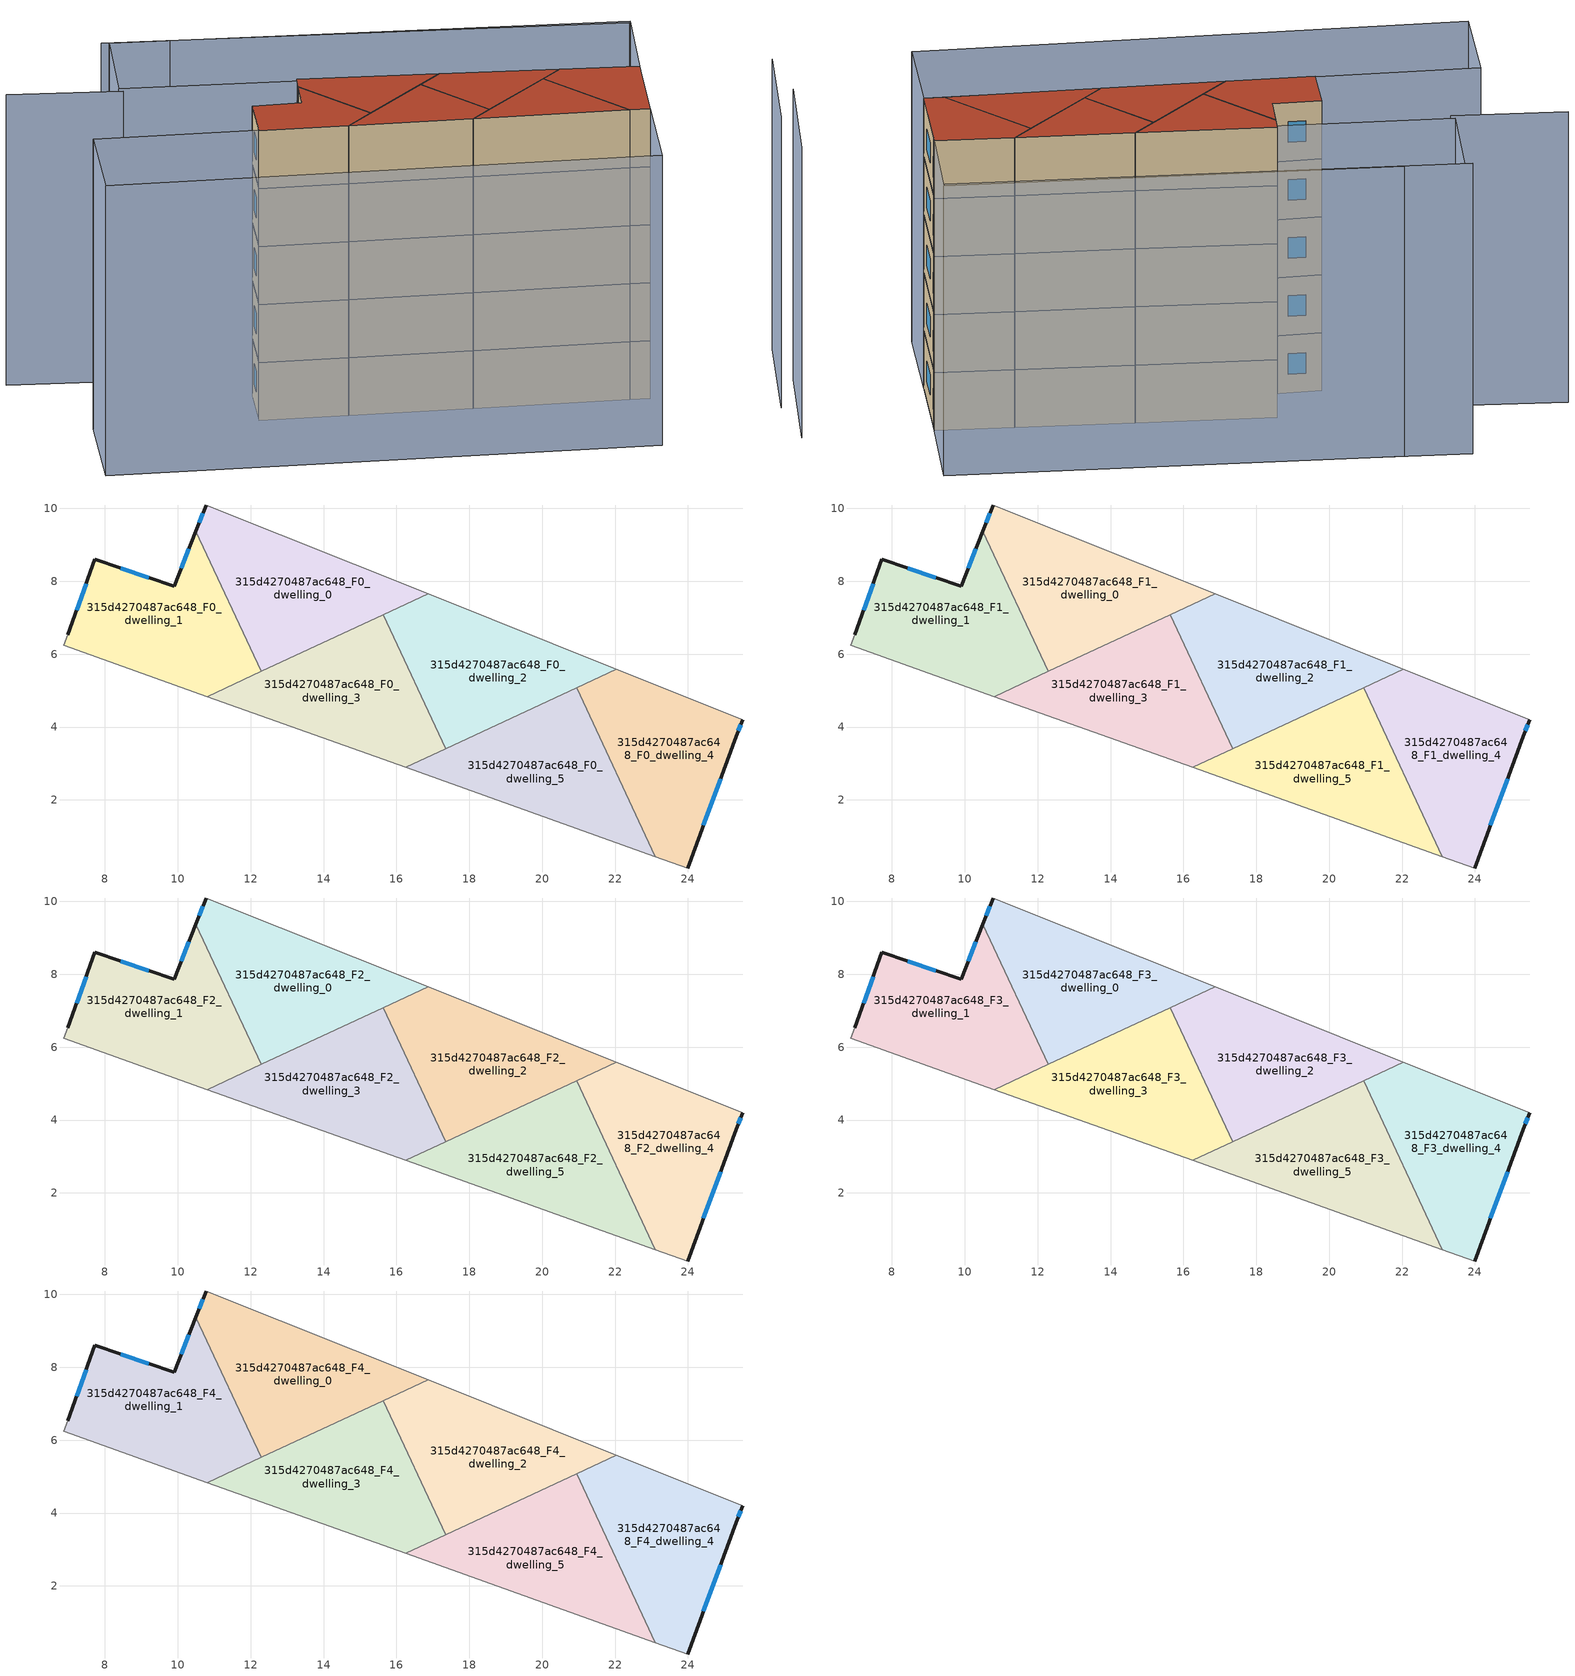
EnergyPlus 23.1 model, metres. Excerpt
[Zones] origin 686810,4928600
315d4270487ac648_F0_dwelling_0
 floor ground (EU_floor_Construction): 16.87,7.66 12.29,5.53 10.5,9.38 10.78,10.09 z0
 wall outside (EU_wall_Construction): 10.78,10.09 10.5,9.38 z0:3
 wall to 315d4270487ac648_F0_dwelling_1 (EU_wall_Construction): 10.5,9.38 12.29,5.53 z0:3
 wall adiabatic (EU_wall_Construction): 16.87,7.66 10.78,10.09 z0:3
 wall to 315d4270487ac648_F0_dwelling_3 (EU_wall_Construction): 12.29,5.53 15.64,7.08 z0:3
 wall to 315d4270487ac648_F0_dwelling_2 (EU_wall_Construction): 15.64,7.08 16.87,7.66 z0:3
 window (EU_Window_Construction): 10.69,9.86 10.59,9.61 z0.97:2.03
315d4270487ac648_F0_dwelling_1
 floor ground (EU_floor_Construction): 10.5,9.38 12.29,5.53 10.81,4.84 6.88,6.24 6.99,6.53 7.73,8.6 9.91,7.86 z0
 wall outside (EU_wall_Construction): 10.5,9.38 9.91,7.86 7.73,8.6 6.99,6.53 z0:3
 wall adiabatic (EU_wall_Construction): 6.99,6.53 6.88,6.24 10.81,4.84 z0:3
 wall to 315d4270487ac648_F0_dwelling_3 (EU_wall_Construction): 10.81,4.84 12.29,5.52 z0:3
 window (EU_Window_Construction): 7.49,7.93 7.23,7.2 / 9.2,8.1 8.43,8.36 / 10.31,8.89 10.1,8.35 z0.97:2.03
315d4270487ac648_F0_dwelling_2
 floor ground (EU_floor_Construction): 22.04,5.59 17.35,3.41 15.64,7.08 16.87,7.66 z0
 wall adiabatic (EU_wall_Construction): 22.04,5.59 16.87,7.66 z0:3
 wall to 315d4270487ac648_F0_dwelling_3 (EU_wall_Construction): 15.64,7.08 17.35,3.41 z0:3
 wall to 315d4270487ac648_F0_dwelling_5 (EU_wall_Construction): 17.35,3.41 20.95,5.08 z0:3
 wall to 315d4270487ac648_F0_dwelling_4 (EU_wall_Construction): 20.95,5.08 22.04,5.59 z0:3
315d4270487ac648_F0_dwelling_3
 floor ground (EU_floor_Construction): 15.64,7.08 17.35,3.41 16.25,2.89 10.81,4.84 z0
 wall adiabatic (EU_wall_Construction): 10.81,4.84 16.25,2.89 z0:3
 wall to 315d4270487ac648_F0_dwelling_5 (EU_wall_Construction): 16.25,2.89 17.35,3.4 z0:3
315d4270487ac648_F0_dwelling_4
 floor ground (EU_floor_Construction): 25.5,4.2 25.33,3.75 23.99,0.13 23.11,0.45 20.95,5.08 22.04,5.59 z0
 wall outside (EU_wall_Construction): 23.99,0.13 25.33,3.75 25.5,4.2 z0:3
 wall to 315d4270487ac648_F0_dwelling_5 (EU_wall_Construction): 20.95,5.08 23.11,0.45 z0:3
 wall adiabatic (EU_wall_Construction): 25.5,4.2 22.04,5.59 / 23.11,0.45 23.99,0.13 z0:3
 window (EU_Window_Construction): 25.38,3.9 25.44,4.06 / 24.42,1.31 24.89,2.58 z0.97:2.03
315d4270487ac648_F0_dwelling_5
 floor ground (EU_floor_Construction): 20.95,5.08 23.11,0.45 16.25,2.89 z0
 wall adiabatic (EU_wall_Construction): 16.25,2.89 23.11,0.45 z0:3
315d4270487ac648_F1_dwelling_0
 floor to 315d4270487ac648_F0_dwelling_0 (EU_floor_Construction): 16.87,7.66 12.29,5.53 10.5,9.38 10.78,10.09 z3
 wall outside (EU_wall_Construction): 10.78,10.09 10.5,9.38 z3:6
 wall to 315d4270487ac648_F1_dwelling_1 (EU_wall_Construction): 10.5,9.38 12.29,5.53 z3:6
 wall adiabatic (EU_wall_Construction): 16.87,7.66 10.78,10.09 z3:6
 wall to 315d4270487ac648_F1_dwelling_3 (EU_wall_Construction): 12.29,5.53 15.64,7.08 z3:6
 wall to 315d4270487ac648_F1_dwelling_2 (EU_wall_Construction): 15.64,7.08 16.87,7.66 z3:6
 window (EU_Window_Construction): 10.69,9.86 10.59,9.61 z3.97:5.03
315d4270487ac648_F1_dwelling_1
 floor to 315d4270487ac648_F0_dwelling_1 (EU_floor_Construction): 10.5,9.38 12.29,5.53 10.81,4.84 6.88,6.24 6.99,6.53 7.73,8.6 9.91,7.86 z3
 wall outside (EU_wall_Construction): 10.5,9.38 9.91,7.86 7.73,8.6 6.99,6.53 z3:6
 wall adiabatic (EU_wall_Construction): 6.99,6.53 6.88,6.24 10.81,4.84 z3:6
 wall to 315d4270487ac648_F1_dwelling_3 (EU_wall_Construction): 10.81,4.84 12.29,5.52 z3:6
 window (EU_Window_Construction): 7.49,7.93 7.23,7.2 / 9.2,8.1 8.43,8.36 / 10.31,8.89 10.1,8.35 z3.97:5.03
315d4270487ac648_F1_dwelling_2
 floor to 315d4270487ac648_F0_dwelling_2 (EU_floor_Construction): 22.04,5.59 17.35,3.41 15.64,7.08 16.87,7.66 z3
 wall adiabatic (EU_wall_Construction): 22.04,5.59 16.87,7.66 z3:6
 wall to 315d4270487ac648_F1_dwelling_3 (EU_wall_Construction): 15.64,7.08 17.35,3.41 z3:6
 wall to 315d4270487ac648_F1_dwelling_5 (EU_wall_Construction): 17.35,3.41 20.95,5.08 z3:6
 wall to 315d4270487ac648_F1_dwelling_4 (EU_wall_Construction): 20.95,5.08 22.04,5.59 z3:6
315d4270487ac648_F1_dwelling_3
 floor to 315d4270487ac648_F0_dwelling_3 (EU_floor_Construction): 15.64,7.08 17.35,3.41 16.25,2.89 10.81,4.84 z3
 wall adiabatic (EU_wall_Construction): 10.81,4.84 16.25,2.89 z3:6
 wall to 315d4270487ac648_F1_dwelling_5 (EU_wall_Construction): 16.25,2.89 17.35,3.4 z3:6
315d4270487ac648_F1_dwelling_4
 floor to 315d4270487ac648_F0_dwelling_4 (EU_floor_Construction): 25.5,4.2 25.33,3.75 23.99,0.13 23.11,0.45 20.95,5.08 22.04,5.59 z3
 wall outside (EU_wall_Construction): 23.99,0.13 25.33,3.75 25.5,4.2 z3:6
 wall to 315d4270487ac648_F1_dwelling_5 (EU_wall_Construction): 20.95,5.08 23.11,0.45 z3:6
 wall adiabatic (EU_wall_Construction): 25.5,4.2 22.04,5.59 / 23.11,0.45 23.99,0.13 z3:6
 window (EU_Window_Construction): 25.38,3.9 25.44,4.06 / 24.42,1.31 24.89,2.58 z3.97:5.03
315d4270487ac648_F1_dwelling_5
 floor to 315d4270487ac648_F0_dwelling_5 (EU_floor_Construction): 20.95,5.08 23.11,0.45 16.25,2.89 z3
 wall adiabatic (EU_wall_Construction): 16.25,2.89 23.11,0.45 z3:6
315d4270487ac648_F2_dwelling_0
 floor to 315d4270487ac648_F1_dwelling_0 (EU_floor_Construction): 16.87,7.66 12.29,5.53 10.5,9.38 10.78,10.09 z6
 wall outside (EU_wall_Construction): 10.78,10.09 10.5,9.38 z6:9
 wall to 315d4270487ac648_F2_dwelling_1 (EU_wall_Construction): 10.5,9.38 12.29,5.53 z6:9
 wall adiabatic (EU_wall_Construction): 16.87,7.66 10.78,10.09 z6:9
 wall to 315d4270487ac648_F2_dwelling_3 (EU_wall_Construction): 12.29,5.53 15.64,7.08 z6:9
 wall to 315d4270487ac648_F2_dwelling_2 (EU_wall_Construction): 15.64,7.08 16.87,7.66 z6:9
 window (EU_Window_Construction): 10.69,9.86 10.59,9.61 z6.97:8.03
315d4270487ac648_F2_dwelling_1
 floor to 315d4270487ac648_F1_dwelling_1 (EU_floor_Construction): 10.5,9.38 12.29,5.53 10.81,4.84 6.88,6.24 6.99,6.53 7.73,8.6 9.91,7.86 z6
 wall outside (EU_wall_Construction): 10.5,9.38 9.91,7.86 7.73,8.6 6.99,6.53 z6:9
 wall adiabatic (EU_wall_Construction): 6.99,6.53 6.88,6.24 10.81,4.84 z6:9
 wall to 315d4270487ac648_F2_dwelling_3 (EU_wall_Construction): 10.81,4.84 12.29,5.52 z6:9
 window (EU_Window_Construction): 7.49,7.93 7.23,7.2 / 9.2,8.1 8.43,8.36 / 10.31,8.89 10.1,8.35 z6.97:8.03
315d4270487ac648_F2_dwelling_2
 floor to 315d4270487ac648_F1_dwelling_2 (EU_floor_Construction): 22.04,5.59 17.35,3.41 15.64,7.08 16.87,7.66 z6
 wall adiabatic (EU_wall_Construction): 22.04,5.59 16.87,7.66 z6:9
 wall to 315d4270487ac648_F2_dwelling_3 (EU_wall_Construction): 15.64,7.08 17.35,3.41 z6:9
 wall to 315d4270487ac648_F2_dwelling_5 (EU_wall_Construction): 17.35,3.41 20.95,5.08 z6:9
 wall to 315d4270487ac648_F2_dwelling_4 (EU_wall_Construction): 20.95,5.08 22.04,5.59 z6:9
315d4270487ac648_F2_dwelling_3
 floor to 315d4270487ac648_F1_dwelling_3 (EU_floor_Construction): 15.64,7.08 17.35,3.41 16.25,2.89 10.81,4.84 z6
 wall adiabatic (EU_wall_Construction): 10.81,4.84 16.25,2.89 z6:9
 wall to 315d4270487ac648_F2_dwelling_5 (EU_wall_Construction): 16.25,2.89 17.35,3.4 z6:9
315d4270487ac648_F2_dwelling_4
 floor to 315d4270487ac648_F1_dwelling_4 (EU_floor_Construction): 25.5,4.2 25.33,3.75 23.99,0.13 23.11,0.45 20.95,5.08 22.04,5.59 z6
 wall outside (EU_wall_Construction): 23.99,0.13 25.33,3.75 25.5,4.2 z6:9
 wall to 315d4270487ac648_F2_dwelling_5 (EU_wall_Construction): 20.95,5.08 23.11,0.45 z6:9
 wall adiabatic (EU_wall_Construction): 25.5,4.2 22.04,5.59 / 23.11,0.45 23.99,0.13 z6:9
 window (EU_Window_Construction): 25.38,3.9 25.44,4.06 / 24.42,1.31 24.89,2.58 z6.97:8.03
315d4270487ac648_F2_dwelling_5
 floor to 315d4270487ac648_F1_dwelling_5 (EU_floor_Construction): 20.95,5.08 23.11,0.45 16.25,2.89 z6
 wall adiabatic (EU_wall_Construction): 16.25,2.89 23.11,0.45 z6:9
315d4270487ac648_F3_dwelling_0
 floor to 315d4270487ac648_F2_dwelling_0 (EU_floor_Construction): 16.87,7.66 12.29,5.53 10.5,9.38 10.78,10.09 z9
 wall outside (EU_wall_Construction): 10.78,10.09 10.5,9.38 z9:12
 wall to 315d4270487ac648_F3_dwelling_1 (EU_wall_Construction): 10.5,9.38 12.29,5.53 z9:12
 wall adiabatic (EU_wall_Construction): 16.87,7.66 10.78,10.09 z9:12
 wall to 315d4270487ac648_F3_dwelling_3 (EU_wall_Construction): 12.29,5.53 15.64,7.08 z9:12
 wall to 315d4270487ac648_F3_dwelling_2 (EU_wall_Construction): 15.64,7.08 16.87,7.66 z9:12
 window (EU_Window_Construction): 10.69,9.86 10.59,9.61 z9.97:11.03
315d4270487ac648_F3_dwelling_1
 floor to 315d4270487ac648_F2_dwelling_1 (EU_floor_Construction): 10.5,9.38 12.29,5.53 10.81,4.84 6.88,6.24 6.99,6.53 7.73,8.6 9.91,7.86 z9
 wall outside (EU_wall_Construction): 10.5,9.38 9.91,7.86 7.73,8.6 6.99,6.53 z9:12
 wall adiabatic (EU_wall_Construction): 6.99,6.53 6.88,6.24 10.81,4.84 z9:12
 wall to 315d4270487ac648_F3_dwelling_3 (EU_wall_Construction): 10.81,4.84 12.29,5.52 z9:12
 window (EU_Window_Construction): 7.49,7.93 7.23,7.2 / 9.2,8.1 8.43,8.36 / 10.31,8.89 10.1,8.35 z9.97:11.03
315d4270487ac648_F3_dwelling_2
 floor to 315d4270487ac648_F2_dwelling_2 (EU_floor_Construction): 22.04,5.59 17.35,3.41 15.64,7.08 16.87,7.66 z9
 wall adiabatic (EU_wall_Construction): 22.04,5.59 16.87,7.66 z9:12
 wall to 315d4270487ac648_F3_dwelling_3 (EU_wall_Construction): 15.64,7.08 17.35,3.41 z9:12
 wall to 315d4270487ac648_F3_dwelling_5 (EU_wall_Construction): 17.35,3.41 20.95,5.08 z9:12
 wall to 315d4270487ac648_F3_dwelling_4 (EU_wall_Construction): 20.95,5.08 22.04,5.59 z9:12
315d4270487ac648_F3_dwelling_3
 floor to 315d4270487ac648_F2_dwelling_3 (EU_floor_Construction): 15.64,7.08 17.35,3.41 16.25,2.89 10.81,4.84 z9
 wall adiabatic (EU_wall_Construction): 10.81,4.84 16.25,2.89 z9:12
 wall to 315d4270487ac648_F3_dwelling_5 (EU_wall_Construction): 16.25,2.89 17.35,3.4 z9:12
315d4270487ac648_F3_dwelling_4
 floor to 315d4270487ac648_F2_dwelling_4 (EU_floor_Construction): 25.5,4.2 25.33,3.75 23.99,0.13 23.11,0.45 20.95,5.08 22.04,5.59 z9
 wall outside (EU_wall_Construction): 23.99,0.13 25.33,3.75 25.5,4.2 z9:12
 wall to 315d4270487ac648_F3_dwelling_5 (EU_wall_Construction): 20.95,5.08 23.11,0.45 z9:12
 wall adiabatic (EU_wall_Construction): 25.5,4.2 22.04,5.59 / 23.11,0.45 23.99,0.13 z9:12
 window (EU_Window_Construction): 25.38,3.9 25.44,4.06 / 24.42,1.31 24.89,2.58 z9.97:11.03
315d4270487ac648_F3_dwelling_5
 floor to 315d4270487ac648_F2_dwelling_5 (EU_floor_Construction): 20.95,5.08 23.11,0.45 16.25,2.89 z9
 wall adiabatic (EU_wall_Construction): 16.25,2.89 23.11,0.45 z9:12
315d4270487ac648_F4_dwelling_0
 floor to 315d4270487ac648_F3_dwelling_0 (EU_floor_Construction): 16.87,7.66 12.29,5.53 10.5,9.38 10.78,10.09 z12
 wall outside (EU_wall_Construction): 10.78,10.09 10.5,9.38 z12:15
 wall to 315d4270487ac648_F4_dwelling_1 (EU_wall_Construction): 10.5,9.38 12.29,5.53 z12:15
 wall adiabatic (EU_wall_Construction): 16.87,7.66 10.78,10.09 z12:15
 wall to 315d4270487ac648_F4_dwelling_3 (EU_wall_Construction): 12.29,5.53 15.64,7.08 z12:15
 wall to 315d4270487ac648_F4_dwelling_2 (EU_wall_Construction): 15.64,7.08 16.87,7.66 z12:15
 window (EU_Window_Construction): 10.69,9.86 10.59,9.61 z12.97:14.03
 roof outside (EU_roof_Construction): 16.87,7.66 10.78,10.09 10.5,9.38 12.29,5.53 z15
315d4270487ac648_F4_dwelling_1
 floor to 315d4270487ac648_F3_dwelling_1 (EU_floor_Construction): 10.5,9.38 12.29,5.53 10.81,4.84 6.88,6.24 6.99,6.53 7.73,8.6 9.91,7.86 z12
 wall outside (EU_wall_Construction): 10.5,9.38 9.91,7.86 7.73,8.6 6.99,6.53 z12:15
 wall adiabatic (EU_wall_Construction): 6.99,6.53 6.88,6.24 10.81,4.84 z12:15
 wall to 315d4270487ac648_F4_dwelling_3 (EU_wall_Construction): 10.81,4.84 12.29,5.52 z12:15
 window (EU_Window_Construction): 7.49,7.93 7.23,7.2 / 9.2,8.1 8.43,8.36 / 10.31,8.89 10.1,8.35 z12.97:14.03
 roof outside (EU_roof_Construction): 12.29,5.53 10.5,9.38 9.91,7.86 7.73,8.6 6.99,6.53 6.88,6.24 10.81,4.84 z15
315d4270487ac648_F4_dwelling_2
 floor to 315d4270487ac648_F3_dwelling_2 (EU_floor_Construction): 22.04,5.59 17.35,3.41 15.64,7.08 16.87,7.66 z12
 wall adiabatic (EU_wall_Construction): 22.04,5.59 16.87,7.66 z12:15
 wall to 315d4270487ac648_F4_dwelling_3 (EU_wall_Construction): 15.64,7.08 17.35,3.41 z12:15
 wall to 315d4270487ac648_F4_dwelling_5 (EU_wall_Construction): 17.35,3.41 20.95,5.08 z12:15
 wall to 315d4270487ac648_F4_dwelling_4 (EU_wall_Construction): 20.95,5.08 22.04,5.59 z12:15
 roof outside (EU_roof_Construction): 22.04,5.59 16.87,7.66 15.64,7.08 17.35,3.41 z15
315d4270487ac648_F4_dwelling_3
 floor to 315d4270487ac648_F3_dwelling_3 (EU_floor_Construction): 15.64,7.08 17.35,3.41 16.25,2.89 10.81,4.84 z12
 wall adiabatic (EU_wall_Construction): 10.81,4.84 16.25,2.89 z12:15
 wall to 315d4270487ac648_F4_dwelling_5 (EU_wall_Construction): 16.25,2.89 17.35,3.4 z12:15
 roof outside (EU_roof_Construction): 17.35,3.41 15.64,7.08 10.81,4.84 16.25,2.89 z15
315d4270487ac648_F4_dwelling_4
 floor to 315d4270487ac648_F3_dwelling_4 (EU_floor_Construction): 25.5,4.2 25.33,3.75 23.99,0.13 23.11,0.45 20.95,5.08 22.04,5.59 z12
 wall outside (EU_wall_Construction): 23.99,0.13 25.33,3.75 25.5,4.2 z12:15
 wall to 315d4270487ac648_F4_dwelling_5 (EU_wall_Construction): 20.95,5.08 23.11,0.45 z12:15
 wall adiabatic (EU_wall_Construction): 25.5,4.2 22.04,5.59 / 23.11,0.45 23.99,0.13 z12:15
 window (EU_Window_Construction): 25.38,3.9 25.44,4.06 / 24.42,1.31 24.89,2.58 z12.97:14.03
 roof outside (EU_roof_Construction): 23.99,0.13 25.33,3.75 25.5,4.2 22.04,5.59 20.95,5.08 23.11,0.45 z15
315d4270487ac648_F4_dwelling_5
 floor to 315d4270487ac648_F3_dwelling_5 (EU_floor_Construction): 20.95,5.08 23.11,0.45 16.25,2.89 z12
 wall adiabatic (EU_wall_Construction): 16.25,2.89 23.11,0.45 z12:15
 roof outside (EU_roof_Construction): 23.11,0.45 20.95,5.08 16.25,2.89 z15
shading: 28.98,-3.36 31.27,2.09 / 27.03,8.35 4.37,17.39 / 3.09,12.62 -1.91,14.69 / -0.34,8.86 23.99,0.13 / 23.99,0.13 22.39,-4.33 / 22.39,-4.33 -1.94,4.4 / -1.94,4.4 -0.34,8.86 / 25.5,4.2 3.02,12.95 / 3.02,12.95 4.69,17.24 / 4.69,17.24 27.17,8.49 / 27.17,8.49 25.5,4.2 z0:15
[Building]
EU S2 Campaign: North Axis=0; Terrain=City; Solar Distribution=FullExterior
[Site:Location]
Bologna: Latitude=44.5; Longitude=11.25; Time Zone=1; Elevation=37
[SizingPeriod:WeatherFileDays]
AnnualSizingPeriod: Begin Month=1; Begin Day of Month=1; End Month=12; End Day of Month=31; Day of Week for Start Day=Monday; Use Weather File Daylight Saving Period=No; Use Weather File Rain and Snow Indicators=No
[MATERIAL]
EU_InternalMass_Material: Roughness=MediumRough; Thickness=0.1; Conductivity=1; Density=1800; Specific Heat=900; Thermal Absorptance=0.9; Solar Absorptance=0.7; Visible Absorptance=0.7
[MATERIAL:NOMASS] Roughness=MediumRough; Thermal Absorptance=0.9; Solar Absorptance=0.7; Visible Absorptance=0.7
Name | Thermal Resistance
EU_wall_NoMass | 0.779417
EU_roof_NoMass | 0.435466
EU_floor_NoMass | 0.588222
[WINDOWMATERIAL:SIMPLEGLAZINGSYSTEM]
EU_Window_SimpleGlazing: UFactor=5.16242; Solar Heat Gain Coefficient=0.85; Visible Transmittance=0.85
[CONSTRUCTION]
EU_wall_Construction: EU_wall_NoMass
EU_roof_Construction: EU_roof_NoMass
EU_floor_Construction: EU_floor_NoMass
EU_InternalMass_Construction: EU_InternalMass_Material
EU_Window_Construction: EU_Window_SimpleGlazing
[ZONE] Type=1; Multiplier=1; Ceiling Height=autocalculate; Floor Area=autocalculate; Part of Total Floor Area=Yes
Name | Volume
315d4270487ac648_F0_dwelling_0; 315d4270487ac648_F1_dwelling_0; 315d4270487ac648_F2_dwelling_0; 315d4270487ac648_F3_dwelling_0; 315d4270487ac648_F4_dwelling_0 | 39.7251
315d4270487ac648_F0_dwelling_1; 315d4270487ac648_F1_dwelling_1; 315d4270487ac648_F2_dwelling_1; 315d4270487ac648_F3_dwelling_1; 315d4270487ac648_F4_dwelling_1 | 39.728
315d4270487ac648_F0_dwelling_2; 315d4270487ac648_F1_dwelling_2; 315d4270487ac648_F2_dwelling_2; 315d4270487ac648_F3_dwelling_2; 315d4270487ac648_F4_dwelling_2 | 39.7332
315d4270487ac648_F0_dwelling_3; 315d4270487ac648_F1_dwelling_3; 315d4270487ac648_F2_dwelling_3; 315d4270487ac648_F3_dwelling_3; 315d4270487ac648_F4_dwelling_3 | 39.72
315d4270487ac648_F0_dwelling_4; 315d4270487ac648_F1_dwelling_4; 315d4270487ac648_F2_dwelling_4; 315d4270487ac648_F3_dwelling_4; 315d4270487ac648_F4_dwelling_4 | 39.7178
315d4270487ac648_F0_dwelling_5; 315d4270487ac648_F1_dwelling_5; 315d4270487ac648_F2_dwelling_5; 315d4270487ac648_F3_dwelling_5; 315d4270487ac648_F4_dwelling_5 | 39.7214
[INTERNALMASS] Construction=EU_InternalMass_Construction
Name | Zone or ZoneList | Surface Area
315d4270487ac648_F0_dwelling_0_EU_InternalMass | 315d4270487ac648_F0_dwelling_0 | 13.2416
315d4270487ac648_F0_dwelling_1_EU_InternalMass | 315d4270487ac648_F0_dwelling_1 | 13.2426
315d4270487ac648_F0_dwelling_2_EU_InternalMass | 315d4270487ac648_F0_dwelling_2 | 13.2441
315d4270487ac648_F0_dwelling_3_EU_InternalMass | 315d4270487ac648_F0_dwelling_3 | 13.2402
315d4270487ac648_F0_dwelling_4_EU_InternalMass | 315d4270487ac648_F0_dwelling_4 | 13.2391
315d4270487ac648_F0_dwelling_5_EU_InternalMass | 315d4270487ac648_F0_dwelling_5 | 13.2407
315d4270487ac648_F1_dwelling_0_EU_InternalMass | 315d4270487ac648_F1_dwelling_0 | 13.2416
315d4270487ac648_F1_dwelling_1_EU_InternalMass | 315d4270487ac648_F1_dwelling_1 | 13.2426
315d4270487ac648_F1_dwelling_2_EU_InternalMass | 315d4270487ac648_F1_dwelling_2 | 13.2441
315d4270487ac648_F1_dwelling_3_EU_InternalMass | 315d4270487ac648_F1_dwelling_3 | 13.2402
315d4270487ac648_F1_dwelling_4_EU_InternalMass | 315d4270487ac648_F1_dwelling_4 | 13.2391
315d4270487ac648_F1_dwelling_5_EU_InternalMass | 315d4270487ac648_F1_dwelling_5 | 13.2407
315d4270487ac648_F2_dwelling_0_EU_InternalMass | 315d4270487ac648_F2_dwelling_0 | 13.2416
315d4270487ac648_F2_dwelling_1_EU_InternalMass | 315d4270487ac648_F2_dwelling_1 | 13.2426
315d4270487ac648_F2_dwelling_2_EU_InternalMass | 315d4270487ac648_F2_dwelling_2 | 13.2441
315d4270487ac648_F2_dwelling_3_EU_InternalMass | 315d4270487ac648_F2_dwelling_3 | 13.2402
315d4270487ac648_F2_dwelling_4_EU_InternalMass | 315d4270487ac648_F2_dwelling_4 | 13.2391
315d4270487ac648_F2_dwelling_5_EU_InternalMass | 315d4270487ac648_F2_dwelling_5 | 13.2407
315d4270487ac648_F3_dwelling_0_EU_InternalMass | 315d4270487ac648_F3_dwelling_0 | 13.2416
315d4270487ac648_F3_dwelling_1_EU_InternalMass | 315d4270487ac648_F3_dwelling_1 | 13.2426
315d4270487ac648_F3_dwelling_2_EU_InternalMass | 315d4270487ac648_F3_dwelling_2 | 13.2441
315d4270487ac648_F3_dwelling_3_EU_InternalMass | 315d4270487ac648_F3_dwelling_3 | 13.2402
315d4270487ac648_F3_dwelling_4_EU_InternalMass | 315d4270487ac648_F3_dwelling_4 | 13.2391
315d4270487ac648_F3_dwelling_5_EU_InternalMass | 315d4270487ac648_F3_dwelling_5 | 13.2407
315d4270487ac648_F4_dwelling_0_EU_InternalMass | 315d4270487ac648_F4_dwelling_0 | 13.2416
315d4270487ac648_F4_dwelling_1_EU_InternalMass | 315d4270487ac648_F4_dwelling_1 | 13.2426
315d4270487ac648_F4_dwelling_2_EU_InternalMass | 315d4270487ac648_F4_dwelling_2 | 13.2441
315d4270487ac648_F4_dwelling_3_EU_InternalMass | 315d4270487ac648_F4_dwelling_3 | 13.2402
315d4270487ac648_F4_dwelling_4_EU_InternalMass | 315d4270487ac648_F4_dwelling_4 | 13.2391
315d4270487ac648_F4_dwelling_5_EU_InternalMass | 315d4270487ac648_F4_dwelling_5 | 13.2407
[OTHEREQUIPMENT] Fuel Type=Electricity; Design Level Calculation Method=Watts/Area; Power per Zone Floor Area=1; Fraction Latent=0; Fraction Radiant=0; Fraction Lost=0; Carbon Dioxide Generation Rate=0; EndUse Subcategory=EU_Step8_InternalGains
Name | Zone or ZoneList or Space or SpaceList | Schedule
EU_Step8_InternalGain_315d4270487ac648_F0_dwelling_0_f000 | 315d4270487ac648_F0_dwelling_0 | EU_Step8_GainSchedule_315d4270487ac648_F0_dwelling_0_f000
EU_Step8_InternalGain_315d4270487ac648_F0_dwelling_1_f000 | 315d4270487ac648_F0_dwelling_1 | EU_Step8_GainSchedule_315d4270487ac648_F0_dwelling_1_f000
EU_Step8_InternalGain_315d4270487ac648_F0_dwelling_2_f000 | 315d4270487ac648_F0_dwelling_2 | EU_Step8_GainSchedule_315d4270487ac648_F0_dwelling_2_f000
EU_Step8_InternalGain_315d4270487ac648_F0_dwelling_3_f000 | 315d4270487ac648_F0_dwelling_3 | EU_Step8_GainSchedule_315d4270487ac648_F0_dwelling_3_f000
EU_Step8_InternalGain_315d4270487ac648_F0_dwelling_4_f000 | 315d4270487ac648_F0_dwelling_4 | EU_Step8_GainSchedule_315d4270487ac648_F0_dwelling_4_f000
EU_Step8_InternalGain_315d4270487ac648_F0_dwelling_5_f000 | 315d4270487ac648_F0_dwelling_5 | EU_Step8_GainSchedule_315d4270487ac648_F0_dwelling_5_f000
EU_Step8_InternalGain_315d4270487ac648_F1_dwelling_0_f000 | 315d4270487ac648_F1_dwelling_0 | EU_Step8_GainSchedule_315d4270487ac648_F1_dwelling_0_f000
EU_Step8_InternalGain_315d4270487ac648_F1_dwelling_1_f000 | 315d4270487ac648_F1_dwelling_1 | EU_Step8_GainSchedule_315d4270487ac648_F1_dwelling_1_f000
EU_Step8_InternalGain_315d4270487ac648_F1_dwelling_2_f000 | 315d4270487ac648_F1_dwelling_2 | EU_Step8_GainSchedule_315d4270487ac648_F1_dwelling_2_f000
EU_Step8_InternalGain_315d4270487ac648_F1_dwelling_3_f000 | 315d4270487ac648_F1_dwelling_3 | EU_Step8_GainSchedule_315d4270487ac648_F1_dwelling_3_f000
EU_Step8_InternalGain_315d4270487ac648_F1_dwelling_4_f000 | 315d4270487ac648_F1_dwelling_4 | EU_Step8_GainSchedule_315d4270487ac648_F1_dwelling_4_f000
EU_Step8_InternalGain_315d4270487ac648_F1_dwelling_5_f000 | 315d4270487ac648_F1_dwelling_5 | EU_Step8_GainSchedule_315d4270487ac648_F1_dwelling_5_f000
EU_Step8_InternalGain_315d4270487ac648_F2_dwelling_0_f000 | 315d4270487ac648_F2_dwelling_0 | EU_Step8_GainSchedule_315d4270487ac648_F2_dwelling_0_f000
EU_Step8_InternalGain_315d4270487ac648_F2_dwelling_1_f000 | 315d4270487ac648_F2_dwelling_1 | EU_Step8_GainSchedule_315d4270487ac648_F2_dwelling_1_f000
EU_Step8_InternalGain_315d4270487ac648_F2_dwelling_2_f000 | 315d4270487ac648_F2_dwelling_2 | EU_Step8_GainSchedule_315d4270487ac648_F2_dwelling_2_f000
EU_Step8_InternalGain_315d4270487ac648_F2_dwelling_3_f000 | 315d4270487ac648_F2_dwelling_3 | EU_Step8_GainSchedule_315d4270487ac648_F2_dwelling_3_f000
EU_Step8_InternalGain_315d4270487ac648_F2_dwelling_4_f000 | 315d4270487ac648_F2_dwelling_4 | EU_Step8_GainSchedule_315d4270487ac648_F2_dwelling_4_f000
EU_Step8_InternalGain_315d4270487ac648_F2_dwelling_5_f000 | 315d4270487ac648_F2_dwelling_5 | EU_Step8_GainSchedule_315d4270487ac648_F2_dwelling_5_f000
EU_Step8_InternalGain_315d4270487ac648_F3_dwelling_0_f000 | 315d4270487ac648_F3_dwelling_0 | EU_Step8_GainSchedule_315d4270487ac648_F3_dwelling_0_f000
EU_Step8_InternalGain_315d4270487ac648_F3_dwelling_1_f000 | 315d4270487ac648_F3_dwelling_1 | EU_Step8_GainSchedule_315d4270487ac648_F3_dwelling_1_f000
EU_Step8_InternalGain_315d4270487ac648_F3_dwelling_2_f000 | 315d4270487ac648_F3_dwelling_2 | EU_Step8_GainSchedule_315d4270487ac648_F3_dwelling_2_f000
EU_Step8_InternalGain_315d4270487ac648_F3_dwelling_3_f000 | 315d4270487ac648_F3_dwelling_3 | EU_Step8_GainSchedule_315d4270487ac648_F3_dwelling_3_f000
EU_Step8_InternalGain_315d4270487ac648_F3_dwelling_4_f000 | 315d4270487ac648_F3_dwelling_4 | EU_Step8_GainSchedule_315d4270487ac648_F3_dwelling_4_f000
EU_Step8_InternalGain_315d4270487ac648_F3_dwelling_5_f000 | 315d4270487ac648_F3_dwelling_5 | EU_Step8_GainSchedule_315d4270487ac648_F3_dwelling_5_f000
EU_Step8_InternalGain_315d4270487ac648_F4_dwelling_0_f000 | 315d4270487ac648_F4_dwelling_0 | EU_Step8_GainSchedule_315d4270487ac648_F4_dwelling_0_f000
EU_Step8_InternalGain_315d4270487ac648_F4_dwelling_1_f000 | 315d4270487ac648_F4_dwelling_1 | EU_Step8_GainSchedule_315d4270487ac648_F4_dwelling_1_f000
EU_Step8_InternalGain_315d4270487ac648_F4_dwelling_2_f000 | 315d4270487ac648_F4_dwelling_2 | EU_Step8_GainSchedule_315d4270487ac648_F4_dwelling_2_f000
EU_Step8_InternalGain_315d4270487ac648_F4_dwelling_3_f000 | 315d4270487ac648_F4_dwelling_3 | EU_Step8_GainSchedule_315d4270487ac648_F4_dwelling_3_f000
EU_Step8_InternalGain_315d4270487ac648_F4_dwelling_4_f000 | 315d4270487ac648_F4_dwelling_4 | EU_Step8_GainSchedule_315d4270487ac648_F4_dwelling_4_f000
EU_Step8_InternalGain_315d4270487ac648_F4_dwelling_5_f000 | 315d4270487ac648_F4_dwelling_5 | EU_Step8_GainSchedule_315d4270487ac648_F4_dwelling_5_f000
[ZONEVENTILATION:DESIGNFLOWRATE] Schedule=EU_AlwaysOn; Design Flow Rate Calculation Method=AirChanges/Hour; Air Changes per Hour=0.712058; Ventilation Type=Natural; Fan Pressure Rise=0; Fan Total Efficiency=1; Constant Term Coefficient=1; Temperature Term Coefficient=0; Velocity Term Coefficient=0; Velocity Squared Term Coefficient=0; Minimum Indoor Temperature=-100; Maximum Indoor Temperature=100; Delta Temperature=-100; Minimum Outdoor Temperature=-100; Maximum Outdoor Temperature=100; Maximum Wind Speed=40
Name | Zone or ZoneList or Space or SpaceList
EU_ConstantAir_315d4270487ac648_F0_dwelling_0 | 315d4270487ac648_F0_dwelling_0
EU_ConstantAir_315d4270487ac648_F0_dwelling_1 | 315d4270487ac648_F0_dwelling_1
EU_ConstantAir_315d4270487ac648_F0_dwelling_2 | 315d4270487ac648_F0_dwelling_2
EU_ConstantAir_315d4270487ac648_F0_dwelling_3 | 315d4270487ac648_F0_dwelling_3
EU_ConstantAir_315d4270487ac648_F0_dwelling_4 | 315d4270487ac648_F0_dwelling_4
EU_ConstantAir_315d4270487ac648_F0_dwelling_5 | 315d4270487ac648_F0_dwelling_5
EU_ConstantAir_315d4270487ac648_F1_dwelling_0 | 315d4270487ac648_F1_dwelling_0
EU_ConstantAir_315d4270487ac648_F1_dwelling_1 | 315d4270487ac648_F1_dwelling_1
EU_ConstantAir_315d4270487ac648_F1_dwelling_2 | 315d4270487ac648_F1_dwelling_2
EU_ConstantAir_315d4270487ac648_F1_dwelling_3 | 315d4270487ac648_F1_dwelling_3
EU_ConstantAir_315d4270487ac648_F1_dwelling_4 | 315d4270487ac648_F1_dwelling_4
EU_ConstantAir_315d4270487ac648_F1_dwelling_5 | 315d4270487ac648_F1_dwelling_5
EU_ConstantAir_315d4270487ac648_F2_dwelling_0 | 315d4270487ac648_F2_dwelling_0
EU_ConstantAir_315d4270487ac648_F2_dwelling_1 | 315d4270487ac648_F2_dwelling_1
EU_ConstantAir_315d4270487ac648_F2_dwelling_2 | 315d4270487ac648_F2_dwelling_2
EU_ConstantAir_315d4270487ac648_F2_dwelling_3 | 315d4270487ac648_F2_dwelling_3
EU_ConstantAir_315d4270487ac648_F2_dwelling_4 | 315d4270487ac648_F2_dwelling_4
EU_ConstantAir_315d4270487ac648_F2_dwelling_5 | 315d4270487ac648_F2_dwelling_5
EU_ConstantAir_315d4270487ac648_F3_dwelling_0 | 315d4270487ac648_F3_dwelling_0
EU_ConstantAir_315d4270487ac648_F3_dwelling_1 | 315d4270487ac648_F3_dwelling_1
EU_ConstantAir_315d4270487ac648_F3_dwelling_2 | 315d4270487ac648_F3_dwelling_2
EU_ConstantAir_315d4270487ac648_F3_dwelling_3 | 315d4270487ac648_F3_dwelling_3
EU_ConstantAir_315d4270487ac648_F3_dwelling_4 | 315d4270487ac648_F3_dwelling_4
EU_ConstantAir_315d4270487ac648_F3_dwelling_5 | 315d4270487ac648_F3_dwelling_5
EU_ConstantAir_315d4270487ac648_F4_dwelling_0 | 315d4270487ac648_F4_dwelling_0
EU_ConstantAir_315d4270487ac648_F4_dwelling_1 | 315d4270487ac648_F4_dwelling_1
EU_ConstantAir_315d4270487ac648_F4_dwelling_2 | 315d4270487ac648_F4_dwelling_2
EU_ConstantAir_315d4270487ac648_F4_dwelling_3 | 315d4270487ac648_F4_dwelling_3
EU_ConstantAir_315d4270487ac648_F4_dwelling_4 | 315d4270487ac648_F4_dwelling_4
EU_ConstantAir_315d4270487ac648_F4_dwelling_5 | 315d4270487ac648_F4_dwelling_5
[HVACTEMPLATE:THERMOSTAT] Constant Heating Setpoint=20; Constant Cooling Setpoint=50
EU_HeatOnly_315d4270487ac648_F0_dwelling_0; EU_HeatOnly_315d4270487ac648_F0_dwelling_1; EU_HeatOnly_315d4270487ac648_F0_dwelling_2; EU_HeatOnly_315d4270487ac648_F0_dwelling_3; EU_HeatOnly_315d4270487ac648_F0_dwelling_4; EU_HeatOnly_315d4270487ac648_F0_dwelling_5; EU_HeatOnly_315d4270487ac648_F1_dwelling_0; EU_HeatOnly_315d4270487ac648_F1_dwelling_1; EU_HeatOnly_315d4270487ac648_F1_dwelling_2; EU_HeatOnly_315d4270487ac648_F1_dwelling_3; EU_HeatOnly_315d4270487ac648_F1_dwelling_4; EU_HeatOnly_315d4270487ac648_F1_dwelling_5; EU_HeatOnly_315d4270487ac648_F2_dwelling_0; EU_HeatOnly_315d4270487ac648_F2_dwelling_1; EU_HeatOnly_315d4270487ac648_F2_dwelling_2; EU_HeatOnly_315d4270487ac648_F2_dwelling_3; EU_HeatOnly_315d4270487ac648_F2_dwelling_4; EU_HeatOnly_315d4270487ac648_F2_dwelling_5; EU_HeatOnly_315d4270487ac648_F3_dwelling_0; EU_HeatOnly_315d4270487ac648_F3_dwelling_1; EU_HeatOnly_315d4270487ac648_F3_dwelling_2; EU_HeatOnly_315d4270487ac648_F3_dwelling_3; EU_HeatOnly_315d4270487ac648_F3_dwelling_4; EU_HeatOnly_315d4270487ac648_F3_dwelling_5; EU_HeatOnly_315d4270487ac648_F4_dwelling_0; EU_HeatOnly_315d4270487ac648_F4_dwelling_1; EU_HeatOnly_315d4270487ac648_F4_dwelling_2; EU_HeatOnly_315d4270487ac648_F4_dwelling_3; EU_HeatOnly_315d4270487ac648_F4_dwelling_4; EU_HeatOnly_315d4270487ac648_F4_dwelling_5
[HVACTEMPLATE:ZONE:IDEALLOADSAIRSYSTEM] System Availability Schedule=EU_AlwaysOn; Maximum Heating Supply Air Temperature=50; Minimum Cooling Supply Air Temperature=13; Maximum Heating Supply Air Humidity Ratio=0.0156; Minimum Cooling Supply Air Humidity Ratio=0.0077; Heating Limit=NoLimit; Cooling Limit=NoLimit; Heating Availability Schedule=EU_AlwaysOn; Cooling Availability Schedule=EU_CoolingOff; Dehumidification Control Type=ConstantSensibleHeatRatio; Cooling Sensible Heat Ratio=0.7; Dehumidification Setpoint=60; Humidification Control Type=None; Humidification Setpoint=30; Outdoor Air Method=None; Outdoor Air Flow Rate per Person=0.00944; Outdoor Air Flow Rate per Zone Floor Area=0; Outdoor Air Flow Rate per Zone=0; Demand Controlled Ventilation Type=None; Outdoor Air Economizer Type=NoEconomizer; Heat Recovery Type=None; Sensible Heat Recovery Effectiveness=0.7; Latent Heat Recovery Effectiveness=0.65
Name | Template Thermostat
315d4270487ac648_F0_dwelling_0 | EU_HeatOnly_315d4270487ac648_F0_dwelling_0
315d4270487ac648_F0_dwelling_1 | EU_HeatOnly_315d4270487ac648_F0_dwelling_1
315d4270487ac648_F0_dwelling_2 | EU_HeatOnly_315d4270487ac648_F0_dwelling_2
315d4270487ac648_F0_dwelling_3 | EU_HeatOnly_315d4270487ac648_F0_dwelling_3
315d4270487ac648_F0_dwelling_4 | EU_HeatOnly_315d4270487ac648_F0_dwelling_4
315d4270487ac648_F0_dwelling_5 | EU_HeatOnly_315d4270487ac648_F0_dwelling_5
315d4270487ac648_F1_dwelling_0 | EU_HeatOnly_315d4270487ac648_F1_dwelling_0
315d4270487ac648_F1_dwelling_1 | EU_HeatOnly_315d4270487ac648_F1_dwelling_1
315d4270487ac648_F1_dwelling_2 | EU_HeatOnly_315d4270487ac648_F1_dwelling_2
315d4270487ac648_F1_dwelling_3 | EU_HeatOnly_315d4270487ac648_F1_dwelling_3
315d4270487ac648_F1_dwelling_4 | EU_HeatOnly_315d4270487ac648_F1_dwelling_4
315d4270487ac648_F1_dwelling_5 | EU_HeatOnly_315d4270487ac648_F1_dwelling_5
315d4270487ac648_F2_dwelling_0 | EU_HeatOnly_315d4270487ac648_F2_dwelling_0
315d4270487ac648_F2_dwelling_1 | EU_HeatOnly_315d4270487ac648_F2_dwelling_1
315d4270487ac648_F2_dwelling_2 | EU_HeatOnly_315d4270487ac648_F2_dwelling_2
315d4270487ac648_F2_dwelling_3 | EU_HeatOnly_315d4270487ac648_F2_dwelling_3
315d4270487ac648_F2_dwelling_4 | EU_HeatOnly_315d4270487ac648_F2_dwelling_4
315d4270487ac648_F2_dwelling_5 | EU_HeatOnly_315d4270487ac648_F2_dwelling_5
315d4270487ac648_F3_dwelling_0 | EU_HeatOnly_315d4270487ac648_F3_dwelling_0
315d4270487ac648_F3_dwelling_1 | EU_HeatOnly_315d4270487ac648_F3_dwelling_1
315d4270487ac648_F3_dwelling_2 | EU_HeatOnly_315d4270487ac648_F3_dwelling_2
315d4270487ac648_F3_dwelling_3 | EU_HeatOnly_315d4270487ac648_F3_dwelling_3
315d4270487ac648_F3_dwelling_4 | EU_HeatOnly_315d4270487ac648_F3_dwelling_4
315d4270487ac648_F3_dwelling_5 | EU_HeatOnly_315d4270487ac648_F3_dwelling_5
315d4270487ac648_F4_dwelling_0 | EU_HeatOnly_315d4270487ac648_F4_dwelling_0
315d4270487ac648_F4_dwelling_1 | EU_HeatOnly_315d4270487ac648_F4_dwelling_1
315d4270487ac648_F4_dwelling_2 | EU_HeatOnly_315d4270487ac648_F4_dwelling_2
315d4270487ac648_F4_dwelling_3 | EU_HeatOnly_315d4270487ac648_F4_dwelling_3
315d4270487ac648_F4_dwelling_4 | EU_HeatOnly_315d4270487ac648_F4_dwelling_4
315d4270487ac648_F4_dwelling_5 | EU_HeatOnly_315d4270487ac648_F4_dwelling_5
[SIZING:ZONE] Zone Cooling Design Supply Air Temperature Input Method=SupplyAirTemperature; Zone Cooling Design Supply Air Temperature=13; Zone Heating Design Supply Air Temperature Input Method=SupplyAirTemperature; Zone Heating Design Supply Air Temperature=50; Zone Cooling Design Supply Air Humidity Ratio=0.008; Zone Heating Design Supply Air Humidity Ratio=0.008; Cooling Design Air Flow Method=DesignDay; Cooling Design Air Flow Rate=0; Cooling Minimum Air Flow per Zone Floor Area=0.000762; Cooling Minimum Air Flow=0; Cooling Minimum Air Flow Fraction=0.2; Heating Design Air Flow Method=DesignDay; Heating Design Air Flow Rate=0; Heating Maximum Air Flow per Zone Floor Area=0.002032; Heating Maximum Air Flow=0.141576; Heating Maximum Air Flow Fraction=0.3; Account for Dedicated Outdoor Air System=No; Dedicated Outdoor Air System Control Strategy=NeutralSupplyAir; Dedicated Outdoor Air Low Setpoint Temperature for Design=autosize; Dedicated Outdoor Air High Setpoint Temperature for Design=autosize; Zone Load Sizing Method=Sensible Load Only No Latent Load; Zone Latent Cooling Design Supply Air Humidity Ratio Input Method=HumidityRatioDifference; Zone Cooling Design Supply Air Humidity Ratio Difference=0.005; Zone Latent Heating Design Supply Air Humidity Ratio Input Method=HumidityRatioDifference; Zone Humidification Design Supply Air Humidity Ratio Difference=0.005
315d4270487ac648_F0_dwelling_0; 315d4270487ac648_F0_dwelling_1; 315d4270487ac648_F0_dwelling_2; 315d4270487ac648_F0_dwelling_3; 315d4270487ac648_F0_dwelling_4; 315d4270487ac648_F0_dwelling_5; 315d4270487ac648_F1_dwelling_0; 315d4270487ac648_F1_dwelling_1; 315d4270487ac648_F1_dwelling_2; 315d4270487ac648_F1_dwelling_3; 315d4270487ac648_F1_dwelling_4; 315d4270487ac648_F1_dwelling_5; 315d4270487ac648_F2_dwelling_0; 315d4270487ac648_F2_dwelling_1; 315d4270487ac648_F2_dwelling_2; 315d4270487ac648_F2_dwelling_3; 315d4270487ac648_F2_dwelling_4; 315d4270487ac648_F2_dwelling_5; 315d4270487ac648_F3_dwelling_0; 315d4270487ac648_F3_dwelling_1; 315d4270487ac648_F3_dwelling_2; 315d4270487ac648_F3_dwelling_3; 315d4270487ac648_F3_dwelling_4; 315d4270487ac648_F3_dwelling_5; 315d4270487ac648_F4_dwelling_0; 315d4270487ac648_F4_dwelling_1; 315d4270487ac648_F4_dwelling_2; 315d4270487ac648_F4_dwelling_3; 315d4270487ac648_F4_dwelling_4; 315d4270487ac648_F4_dwelling_5
[SCHEDULE:CONSTANT]
Name | Hourly Value
EU_AlwaysOn | 1
EU_CoolingOff | 0
[SCHEDULE:FILE] Column Number=1; Rows to Skip at Top=0; Number of Hours of Data=8760; Column Separator=Comma; Interpolate to Timestep=No; Minutes per Item=60; Adjust Schedule for Daylight Savings=Yes
Name | File
EU_Step8_GainSchedule_315d4270487ac648_F0_dwelling_0_f000 | ../../schedules/315d4270487ac648/315d4270487ac648_F0_dwelling_0_f000_gain.csv
EU_Step8_GainSchedule_315d4270487ac648_F0_dwelling_1_f000 | ../../schedules/315d4270487ac648/315d4270487ac648_F0_dwelling_1_f000_gain.csv
EU_Step8_GainSchedule_315d4270487ac648_F0_dwelling_2_f000 | ../../schedules/315d4270487ac648/315d4270487ac648_F0_dwelling_2_f000_gain.csv
EU_Step8_GainSchedule_315d4270487ac648_F0_dwelling_3_f000 | ../../schedules/315d4270487ac648/315d4270487ac648_F0_dwelling_3_f000_gain.csv
EU_Step8_GainSchedule_315d4270487ac648_F0_dwelling_4_f000 | ../../schedules/315d4270487ac648/315d4270487ac648_F0_dwelling_4_f000_gain.csv
EU_Step8_GainSchedule_315d4270487ac648_F0_dwelling_5_f000 | ../../schedules/315d4270487ac648/315d4270487ac648_F0_dwelling_5_f000_gain.csv
EU_Step8_GainSchedule_315d4270487ac648_F1_dwelling_0_f000 | ../../schedules/315d4270487ac648/315d4270487ac648_F1_dwelling_0_f000_gain.csv
EU_Step8_GainSchedule_315d4270487ac648_F1_dwelling_1_f000 | ../../schedules/315d4270487ac648/315d4270487ac648_F1_dwelling_1_f000_gain.csv
EU_Step8_GainSchedule_315d4270487ac648_F1_dwelling_2_f000 | ../../schedules/315d4270487ac648/315d4270487ac648_F1_dwelling_2_f000_gain.csv
EU_Step8_GainSchedule_315d4270487ac648_F1_dwelling_3_f000 | ../../schedules/315d4270487ac648/315d4270487ac648_F1_dwelling_3_f000_gain.csv
EU_Step8_GainSchedule_315d4270487ac648_F1_dwelling_4_f000 | ../../schedules/315d4270487ac648/315d4270487ac648_F1_dwelling_4_f000_gain.csv
EU_Step8_GainSchedule_315d4270487ac648_F1_dwelling_5_f000 | ../../schedules/315d4270487ac648/315d4270487ac648_F1_dwelling_5_f000_gain.csv
EU_Step8_GainSchedule_315d4270487ac648_F2_dwelling_0_f000 | ../../schedules/315d4270487ac648/315d4270487ac648_F2_dwelling_0_f000_gain.csv
EU_Step8_GainSchedule_315d4270487ac648_F2_dwelling_1_f000 | ../../schedules/315d4270487ac648/315d4270487ac648_F2_dwelling_1_f000_gain.csv
EU_Step8_GainSchedule_315d4270487ac648_F2_dwelling_2_f000 | ../../schedules/315d4270487ac648/315d4270487ac648_F2_dwelling_2_f000_gain.csv
EU_Step8_GainSchedule_315d4270487ac648_F2_dwelling_3_f000 | ../../schedules/315d4270487ac648/315d4270487ac648_F2_dwelling_3_f000_gain.csv
EU_Step8_GainSchedule_315d4270487ac648_F2_dwelling_4_f000 | ../../schedules/315d4270487ac648/315d4270487ac648_F2_dwelling_4_f000_gain.csv
EU_Step8_GainSchedule_315d4270487ac648_F2_dwelling_5_f000 | ../../schedules/315d4270487ac648/315d4270487ac648_F2_dwelling_5_f000_gain.csv
EU_Step8_GainSchedule_315d4270487ac648_F3_dwelling_0_f000 | ../../schedules/315d4270487ac648/315d4270487ac648_F3_dwelling_0_f000_gain.csv
EU_Step8_GainSchedule_315d4270487ac648_F3_dwelling_1_f000 | ../../schedules/315d4270487ac648/315d4270487ac648_F3_dwelling_1_f000_gain.csv
EU_Step8_GainSchedule_315d4270487ac648_F3_dwelling_2_f000 | ../../schedules/315d4270487ac648/315d4270487ac648_F3_dwelling_2_f000_gain.csv
EU_Step8_GainSchedule_315d4270487ac648_F3_dwelling_3_f000 | ../../schedules/315d4270487ac648/315d4270487ac648_F3_dwelling_3_f000_gain.csv
EU_Step8_GainSchedule_315d4270487ac648_F3_dwelling_4_f000 | ../../schedules/315d4270487ac648/315d4270487ac648_F3_dwelling_4_f000_gain.csv
EU_Step8_GainSchedule_315d4270487ac648_F3_dwelling_5_f000 | ../../schedules/315d4270487ac648/315d4270487ac648_F3_dwelling_5_f000_gain.csv
EU_Step8_GainSchedule_315d4270487ac648_F4_dwelling_0_f000 | ../../schedules/315d4270487ac648/315d4270487ac648_F4_dwelling_0_f000_gain.csv
EU_Step8_GainSchedule_315d4270487ac648_F4_dwelling_1_f000 | ../../schedules/315d4270487ac648/315d4270487ac648_F4_dwelling_1_f000_gain.csv
EU_Step8_GainSchedule_315d4270487ac648_F4_dwelling_2_f000 | ../../schedules/315d4270487ac648/315d4270487ac648_F4_dwelling_2_f000_gain.csv
EU_Step8_GainSchedule_315d4270487ac648_F4_dwelling_3_f000 | ../../schedules/315d4270487ac648/315d4270487ac648_F4_dwelling_3_f000_gain.csv
EU_Step8_GainSchedule_315d4270487ac648_F4_dwelling_4_f000 | ../../schedules/315d4270487ac648/315d4270487ac648_F4_dwelling_4_f000_gain.csv
EU_Step8_GainSchedule_315d4270487ac648_F4_dwelling_5_f000 | ../../schedules/315d4270487ac648/315d4270487ac648_F4_dwelling_5_f000_gain.csv
